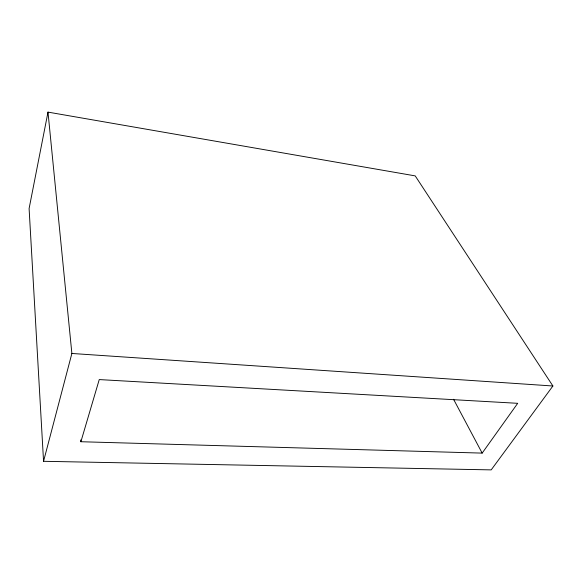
<?xml version="1.0" encoding="UTF-8"?>
<svg xmlns="http://www.w3.org/2000/svg" width="582" height="582" viewBox="0 0 582 582"><rect width="100%" height="100%" fill="white"/><g stroke="black" fill="none" stroke-linecap="round" stroke-linejoin="round"><path stroke-width="0.87" d="M47.993 112.115L29.1 208.552L43.555 461.3L491.193 469.885L552.9 385.997L415.213 175.888L47.993 112.115L71.877 353.47L43.555 461.3M80.883 441.731L99.246 379.58L517.696 403.319L482.165 453.109L80.883 441.731L80.702 439.927M71.877 353.47L552.9 385.997M453.553 399.259L482.165 453.109"/></g></svg>
